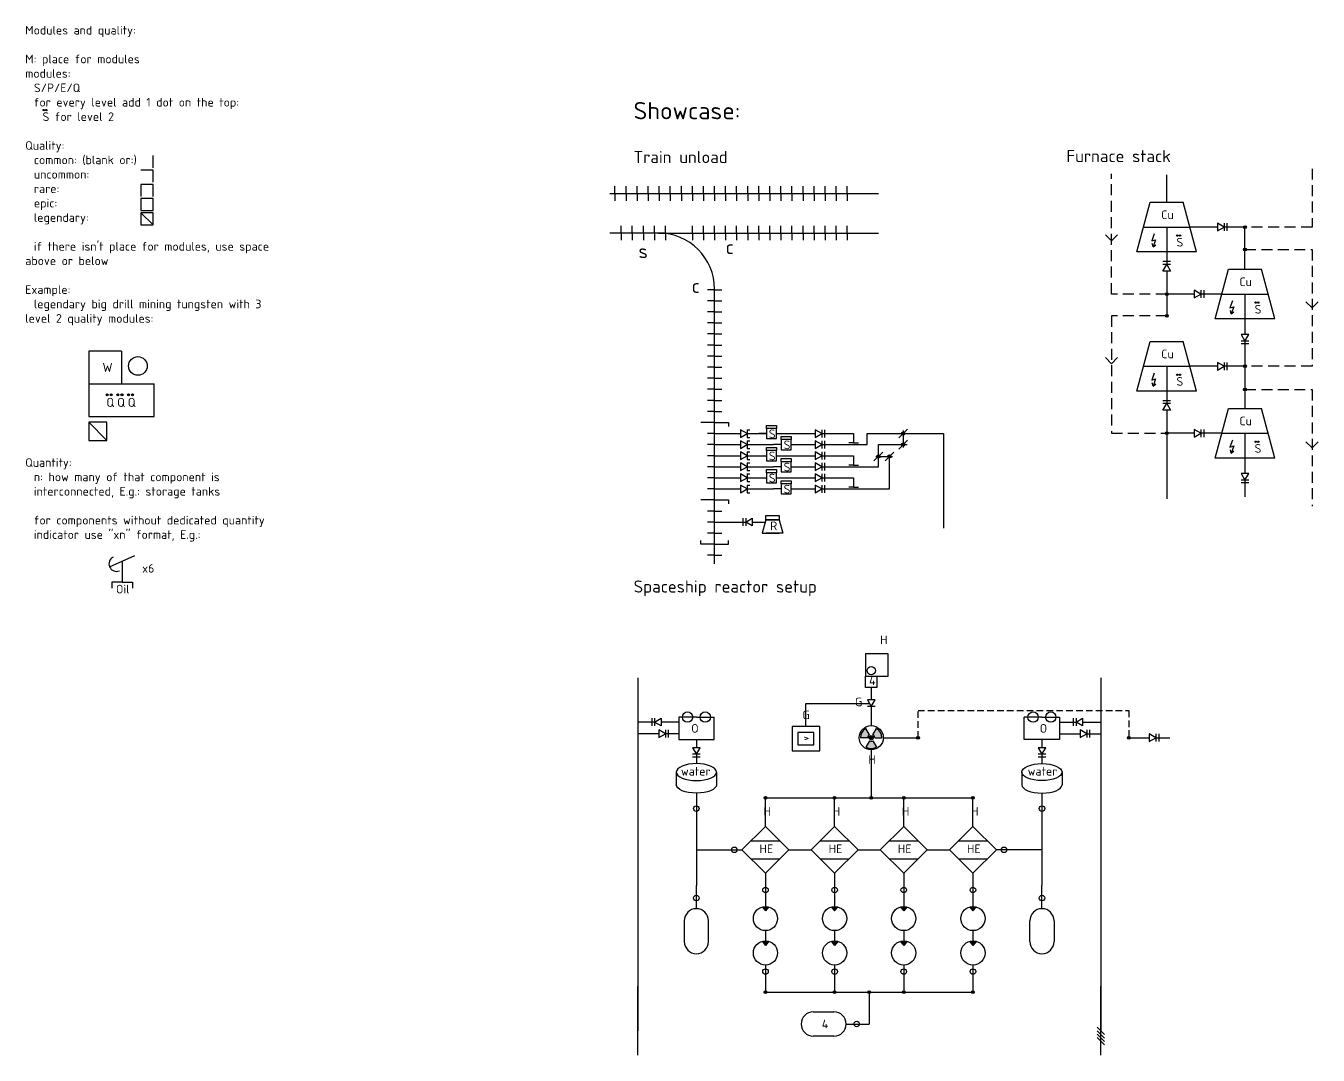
# Model space of a CAD drawing. Header units: millimetres. Extents: x 1893 to 2684, y 1864 to 2206.
# Drawn here: x 2310.5 to 2684.2, y 1893.6 to 2191.3 of the extents above; entities that cross this region are included whole.
import ezdxf

# ---------------------------------------------------------------- set-up
doc = ezdxf.new("R2010")
doc.units = ezdxf.units.MM
doc.linetypes.add('HIDDEN', pattern=[9.525, 6.35, -3.175])
doc.layers.add('Default', color=7, linetype='Continuous', lineweight=25)
doc.layers.add('Szaggatott', color=7, linetype='HIDDEN', lineweight=25)
doc.styles.get("Standard").update_dxf_attribs({"font": 'isocpeur.ttf'})

msp = doc.modelspace()

# ---------------------------------------------------------------- hatches: boundary and pattern name
at = {"layer": 'Default'}
h = msp.add_hatch(color=256, dxfattribs=at)
h.dxf.hatch_style = 1
h.paths.add_polyline_path([(2315.45, 2166.91, 1), (2315.85, 2166.91, 1)])
h = msp.add_hatch(color=256, dxfattribs=at)
h.dxf.hatch_style = 1
h.paths.add_polyline_path([(2316.24, 2166.91, 1), (2316.64, 2166.91, 1)])
h = msp.add_hatch(color=256, dxfattribs=at)
h.dxf.hatch_style = 1
h.paths.add_polyline_path([(2643.71, 2130.6, 1), (2643.31, 2130.6, 1)])
h = msp.add_hatch(color=256, dxfattribs=at)
h.dxf.hatch_style = 1
h.paths.add_polyline_path([(2644.5, 2130.6, 1), (2644.1, 2130.6, 1)])
h = msp.add_hatch(color=256, dxfattribs=at)
h.dxf.hatch_style = 1
h.paths.add_polyline_path([(2663.47, 2133.06, 1), (2662.67, 2133.06, 1)])
h = msp.add_hatch(color=256, dxfattribs=at)
h.dxf.hatch_style = 1
h.paths.add_polyline_path([(2663.47, 2126.59, 1), (2662.67, 2126.59, 1)])
h = msp.add_hatch(color=256, dxfattribs=at)
h.dxf.hatch_style = 1
h.paths.add_polyline_path([(2640.86, 2113.68, 1), (2640.06, 2113.68, 1)])
h = msp.add_hatch(color=256, dxfattribs=at)
h.dxf.hatch_style = 1
h.paths.add_polyline_path([(2666.33, 2111.22, 1), (2665.93, 2111.22, 1)])
h = msp.add_hatch(color=256, dxfattribs=at)
h.dxf.hatch_style = 1
h.paths.add_polyline_path([(2667.11, 2111.22, 1), (2666.71, 2111.22, 1)])
h = msp.add_hatch(color=256, dxfattribs=at)
h.dxf.hatch_style = 1
h.paths.add_polyline_path([(2640.86, 2107.39, 1), (2640.06, 2107.39, 1)])
h = msp.add_hatch(color=256, dxfattribs=at)
h.dxf.hatch_style = 1
h.paths.add_polyline_path([(2663.47, 2092.82, 1), (2662.67, 2092.82, 1)])
h = msp.add_hatch(color=256, dxfattribs=at)
h.dxf.hatch_style = 1
h.paths.add_polyline_path([(2643.71, 2090.36, 1), (2643.31, 2090.36, 1)])
h = msp.add_hatch(color=256, dxfattribs=at)
h.dxf.hatch_style = 1
h.paths.add_polyline_path([(2644.5, 2090.36, 1), (2644.1, 2090.36, 1)])
h = msp.add_hatch(color=256, dxfattribs=at)
h.dxf.hatch_style = 1
h.paths.add_polyline_path([(2663.47, 2086.1, 1), (2662.67, 2086.1, 1)])
h = msp.add_hatch(color=256, dxfattribs=at)
h.dxf.hatch_style = 1
h.paths.add_polyline_path([(2334.28, 2084.56, 1), (2333.68, 2084.56, 1)])
h = msp.add_hatch(color=256, dxfattribs=at)
h.dxf.hatch_style = 1
h.paths.add_polyline_path([(2335.45, 2084.56, 1), (2334.85, 2084.56, 1)])
h = msp.add_hatch(color=256, dxfattribs=at)
h.dxf.hatch_style = 1
h.paths.add_polyline_path([(2337.41, 2084.56, 1), (2336.81, 2084.56, 1)])
h = msp.add_hatch(color=256, dxfattribs=at)
h.dxf.hatch_style = 1
h.paths.add_polyline_path([(2338.58, 2084.56, 1), (2337.98, 2084.56, 1)])
h = msp.add_hatch(color=256, dxfattribs=at)
h.dxf.hatch_style = 1
h.paths.add_polyline_path([(2340.47, 2084.56, 1), (2339.87, 2084.56, 1)])
h = msp.add_hatch(color=256, dxfattribs=at)
h.dxf.hatch_style = 1
h.paths.add_polyline_path([(2341.65, 2084.56, 1), (2341.05, 2084.56, 1)])
h = msp.add_hatch(color=256, dxfattribs=at)
h.dxf.hatch_style = 1
h.paths.add_polyline_path([(2564.68, 2073.35), (2564.2, 2073.35), (2563.87, 2073.01, 0.668179)])
h.paths.add_polyline_path([(2564.54, 2073.69), (2564.2, 2073.35), (2564.68, 2073.35, 0.198912)])
h.paths.add_polyline_path([(2564.54, 2073.69, 0.198912), (2564.2, 2073.83), (2564.2, 2073.35)])
h.paths.add_polyline_path([(2564.2, 2073.83, 0.414214), (2563.72, 2073.35), (2564.2, 2073.35)])
h.paths.add_polyline_path([(2564.2, 2073.35), (2563.72, 2073.35, 0.198912), (2563.87, 2073.01)])
h = msp.add_hatch(color=256, dxfattribs=at)
h.dxf.hatch_style = 1
h.paths.add_polyline_path([(2640.86, 2073.43, 1), (2640.06, 2073.43, 1)])
h = msp.add_hatch(color=256, dxfattribs=at)
h.dxf.hatch_style = 1
h.paths.add_polyline_path([(2666.33, 2070.97, 1), (2665.93, 2070.97, 1)])
h = msp.add_hatch(color=256, dxfattribs=at)
h.dxf.hatch_style = 1
h.paths.add_polyline_path([(2667.11, 2070.97, 1), (2666.71, 2070.97, 1)])
h = msp.add_hatch(color=256, dxfattribs=at)
h.dxf.hatch_style = 1
h.paths.add_polyline_path([(2557.52, 2066.73), (2557.04, 2066.73), (2556.7, 2066.39, 0.668179)])
h.paths.add_polyline_path([(2557.38, 2067.07), (2557.04, 2066.73), (2557.52, 2066.73, 0.198912)])
h.paths.add_polyline_path([(2557.38, 2067.07, 0.198912), (2557.04, 2067.21), (2557.04, 2066.73)])
h.paths.add_polyline_path([(2557.04, 2067.21, 0.414214), (2556.56, 2066.73), (2557.04, 2066.73)])
h.paths.add_polyline_path([(2557.04, 2066.73), (2556.56, 2066.73, 0.198912), (2556.7, 2066.39)])
h = msp.add_hatch(color=256, dxfattribs=at)
h.dxf.hatch_style = 1
h.paths.add_polyline_path([(2560.72, 2066.73), (2560.24, 2066.73), (2559.9, 2066.39, 0.668179)])
h.paths.add_polyline_path([(2560.58, 2067.07), (2560.24, 2066.73), (2560.72, 2066.73, 0.198912)])
h.paths.add_polyline_path([(2560.58, 2067.07, 0.198912), (2560.24, 2067.21), (2560.24, 2066.73)])
h.paths.add_polyline_path([(2560.24, 2067.21, 0.414214), (2559.76, 2066.73), (2560.24, 2066.73)])
h.paths.add_polyline_path([(2560.24, 2066.73), (2559.76, 2066.73, 0.198912), (2559.9, 2066.39)])
h = msp.add_hatch(color=256, dxfattribs=at)
h.dxf.hatch_style = 1
h.paths.add_polyline_path([(2564.68, 2070.15), (2564.2, 2070.15), (2563.87, 2069.81, 0.668179)])
h.paths.add_polyline_path([(2564.54, 2070.49), (2564.2, 2070.15), (2564.68, 2070.15, 0.198912)])
h.paths.add_polyline_path([(2564.54, 2070.49, 0.198912), (2564.2, 2070.63), (2564.2, 2070.15)])
h.paths.add_polyline_path([(2564.2, 2070.63, 0.414214), (2563.72, 2070.15), (2564.2, 2070.15)])
h.paths.add_polyline_path([(2564.2, 2070.15), (2563.72, 2070.15, 0.198912), (2563.87, 2069.81)])
h = msp.add_hatch(color=256, dxfattribs=at)
h.dxf.hatch_style = 1
h.paths.add_polyline_path([(2553.43, 1988.07, 0.267949), (2551.88, 1985.39), (2553.98, 1985.39, -0.267949), (2554.48, 1986.25)])
h.paths.add_polyline_path([(2556.53, 1988.07), (2555.48, 1986.25, -0.131652), (2555.84, 1985.89, -0.131652), (2555.98, 1985.39), (2558.08, 1985.39, 0.131652), (2557.66, 1986.94, 0.131652)])
h.paths.add_polyline_path([(2555.48, 1984.52, -0.267949), (2554.48, 1984.52), (2553.43, 1982.7, 0.267949), (2556.53, 1982.7)])
h = msp.add_hatch(color=256, dxfattribs=at)
h.dxf.hatch_style = 1
h.paths.add_polyline_path([(2555.58, 1985.39, 1), (2554.38, 1985.39, 1)])
h = msp.add_hatch(color=256, dxfattribs=at)
h.dxf.hatch_style = 1
h.paths.add_polyline_path([(2568.92, 1985.39, 1), (2568.12, 1985.39, 1)])
h = msp.add_hatch(color=256, dxfattribs=at)
h.dxf.hatch_style = 1
h.paths.add_polyline_path([(2629.87, 1985.39, 1), (2629.07, 1985.39, 1)])
h = msp.add_hatch(color=256, dxfattribs=at)
h.dxf.hatch_style = 1
h.paths.add_polyline_path([(2524.79, 1968.01, 1), (2523.99, 1968.01, 1)])
h = msp.add_hatch(color=256, dxfattribs=at)
h.dxf.hatch_style = 1
h.paths.add_polyline_path([(2544.79, 1968.01, 1), (2543.99, 1968.01, 1)])
h = msp.add_hatch(color=256, dxfattribs=at)
h.dxf.hatch_style = 1
h.paths.add_polyline_path([(2555.38, 1968.01, 1), (2554.58, 1968.01, 1)])
h = msp.add_hatch(color=256, dxfattribs=at)
h.dxf.hatch_style = 1
h.paths.add_polyline_path([(2564.79, 1968.01, 1), (2563.99, 1968.01, 1)])
h = msp.add_hatch(color=256, dxfattribs=at)
h.dxf.hatch_style = 1
h.paths.add_polyline_path([(2584.79, 1968.01, 1), (2583.99, 1968.01, 1)])
h = msp.add_hatch(color=256, dxfattribs=at)
h.dxf.hatch_style = 1
h.paths.add_polyline_path([(2525.38, 1936.46, 0.145603), (2523.39, 1936.46), (2524.39, 1935.28)])
h = msp.add_hatch(color=256, dxfattribs=at)
h.dxf.hatch_style = 1
h.paths.add_polyline_path([(2545.38, 1936.46, 0.145603), (2543.39, 1936.46), (2544.39, 1935.28)])
h = msp.add_hatch(color=256, dxfattribs=at)
h.dxf.hatch_style = 1
h.paths.add_polyline_path([(2565.38, 1936.46, 0.145603), (2563.39, 1936.46), (2564.39, 1935.28)])
h = msp.add_hatch(color=256, dxfattribs=at)
h.dxf.hatch_style = 1
h.paths.add_polyline_path([(2585.38, 1936.46, 0.145603), (2583.39, 1936.46), (2584.39, 1935.28)])
h = msp.add_hatch(color=256, dxfattribs=at)
h.dxf.hatch_style = 1
h.paths.add_polyline_path([(2525.38, 1926.51, 0.145603), (2523.39, 1926.51), (2524.39, 1925.33)])
h = msp.add_hatch(color=256, dxfattribs=at)
h.dxf.hatch_style = 1
h.paths.add_polyline_path([(2545.38, 1926.51, 0.145603), (2543.39, 1926.51), (2544.39, 1925.33)])
h = msp.add_hatch(color=256, dxfattribs=at)
h.dxf.hatch_style = 1
h.paths.add_polyline_path([(2565.38, 1926.51, 0.145603), (2563.39, 1926.51), (2564.39, 1925.33)])
h = msp.add_hatch(color=256, dxfattribs=at)
h.dxf.hatch_style = 1
h.paths.add_polyline_path([(2585.38, 1926.51, 0.145603), (2583.39, 1926.51), (2584.39, 1925.33)])
h = msp.add_hatch(color=256, dxfattribs=at)
h.dxf.hatch_style = 1
h.paths.add_polyline_path([(2524.79, 1911.84, 1), (2523.99, 1911.84, 1)])
h = msp.add_hatch(color=256, dxfattribs=at)
h.dxf.hatch_style = 1
h.paths.add_polyline_path([(2544.79, 1911.84, 1), (2543.99, 1911.84, 1)])
h = msp.add_hatch(color=256, dxfattribs=at)
h.dxf.hatch_style = 1
h.paths.add_polyline_path([(2554.79, 1911.84, 1), (2553.99, 1911.84, 1)])
h = msp.add_hatch(color=256, dxfattribs=at)
h.dxf.hatch_style = 1
h.paths.add_polyline_path([(2564.79, 1911.84, 1), (2563.99, 1911.84, 1)])
h = msp.add_hatch(color=256, dxfattribs=at)
h.dxf.hatch_style = 1
h.paths.add_polyline_path([(2584.79, 1911.84, 1), (2583.99, 1911.84, 1)])

# ---------------------------------------------------------------- linework, layer by layer
for p, q in [((2640.46, 2140.26), (2640.46, 2148.2)), ((2479.38, 2142.77), (2557.07, 2142.77)), ((2480.86, 2142.77), (2480.86, 2144.85)), ((2480.86, 2142.77), (2480.86, 2140.69)), ((2484.06, 2142.77), (2484.06, 2144.85)), ((2484.06, 2142.77), (2484.06, 2144.85)), ((2484.06, 2142.77), (2484.06, 2140.69)), ((2484.06, 2142.77), (2484.06, 2140.69)), ((2487.26, 2142.77), (2487.26, 2144.85)), ((2487.26, 2142.77), (2487.26, 2140.69)), ((2490.46, 2142.77), (2490.46, 2144.85)), ((2490.46, 2142.77), (2490.46, 2144.85)), ((2490.46, 2142.77), (2490.46, 2140.69)), ((2490.46, 2142.77), (2490.46, 2140.69)), ((2493.66, 2142.77), (2493.66, 2144.85)), ((2493.66, 2142.77), (2493.66, 2140.69)), ((2496.86, 2142.77), (2496.86, 2144.85)), ((2496.86, 2142.77), (2496.86, 2144.85)), ((2496.86, 2142.77), (2496.86, 2140.69)), ((2496.86, 2142.77), (2496.86, 2140.69)), ((2500.06, 2142.77), (2500.06, 2144.85)), ((2500.06, 2142.77), (2500.06, 2140.69)), ((2503.26, 2142.77), (2503.26, 2144.85)), ((2503.26, 2142.77), (2503.26, 2144.85)), ((2503.26, 2142.77), (2503.26, 2140.69)), ((2503.26, 2142.77), (2503.26, 2140.69)), ((2506.46, 2142.77), (2506.46, 2144.85)), ((2506.46, 2142.77), (2506.46, 2140.69)), ((2509.66, 2142.77), (2509.66, 2144.85)), ((2509.66, 2142.77), (2509.66, 2144.85)), ((2509.66, 2142.77), (2509.66, 2140.69)), ((2509.66, 2142.77), (2509.66, 2140.69)), ((2512.86, 2142.77), (2512.86, 2144.85)), ((2512.86, 2142.77), (2512.86, 2140.69)), ((2516.06, 2142.77), (2516.06, 2144.85)), ((2516.06, 2142.77), (2516.06, 2144.85)), ((2516.06, 2142.77), (2516.06, 2140.69)), ((2516.06, 2142.77), (2516.06, 2140.69)), ((2519.26, 2142.77), (2519.26, 2144.85)), ((2519.26, 2142.77), (2519.26, 2140.69)), ((2522.46, 2142.77), (2522.46, 2144.85)), ((2522.46, 2142.77), (2522.46, 2144.85)), ((2522.46, 2142.77), (2522.46, 2140.69)), ((2522.46, 2142.77), (2522.46, 2140.69)), ((2525.66, 2142.77), (2525.66, 2144.85)), ((2525.66, 2142.77), (2525.66, 2140.69)), ((2528.86, 2142.77), (2528.86, 2144.85)), ((2528.86, 2142.77), (2528.86, 2144.85)), ((2528.86, 2142.77), (2528.86, 2140.69)), ((2528.86, 2142.77), (2528.86, 2140.69)), ((2532.06, 2142.77), (2532.06, 2144.85)), ((2532.06, 2142.77), (2532.06, 2140.69)), ((2535.26, 2142.77), (2535.26, 2144.85)), ((2535.26, 2142.77), (2535.26, 2144.85)), ((2535.26, 2142.77), (2535.26, 2140.69)), ((2535.26, 2142.77), (2535.26, 2140.69)), ((2538.46, 2142.77), (2538.46, 2144.85)), ((2538.46, 2142.77), (2538.46, 2140.69)), ((2541.66, 2142.77), (2541.66, 2144.85)), ((2541.66, 2142.77), (2541.66, 2144.85)), ((2541.66, 2142.77), (2541.66, 2140.69)), ((2541.66, 2142.77), (2541.66, 2140.69)), ((2544.86, 2142.77), (2544.86, 2144.85)), ((2544.86, 2142.77), (2544.86, 2140.69)), ((2548.06, 2142.77), (2548.06, 2144.85)), ((2548.06, 2142.77), (2548.06, 2140.69)), ((2631.82, 2125.86), (2635.68, 2140.26)), ((2649.1, 2125.86), (2645.24, 2140.26)), ((2343.77, 2137.2), (2347.27, 2133.7)), ((2493.44, 2131.34), (2479.38, 2131.34)), ((2482.67, 2131.34), (2482.67, 2133.42)), ((2482.67, 2131.34), (2482.67, 2129.26)), ((2485.87, 2131.34), (2485.87, 2133.42)), ((2485.87, 2131.34), (2485.87, 2129.26)), ((2489.07, 2131.34), (2489.07, 2133.42)), ((2489.07, 2131.34), (2489.07, 2133.42)), ((2489.07, 2131.34), (2489.07, 2129.26)), ((2489.07, 2131.34), (2489.07, 2129.26)), ((2492.27, 2131.34), (2492.27, 2133.42)), ((2492.27, 2131.34), (2492.27, 2133.42)), ((2492.27, 2131.34), (2492.27, 2129.26)), ((2492.27, 2131.34), (2492.27, 2129.26)), ((2493.44, 2131.34), (2557.07, 2131.34)), ((2495.47, 2131.34), (2495.47, 2133.42)), ((2495.47, 2131.34), (2495.47, 2133.42)), ((2495.47, 2131.34), (2495.47, 2129.26)), ((2495.47, 2131.34), (2495.47, 2129.26)), ((2503.26, 2131.34), (2503.26, 2133.42)), ((2503.26, 2131.34), (2503.26, 2129.26)), ((2506.46, 2131.34), (2506.46, 2133.42)), ((2506.46, 2131.34), (2506.46, 2129.26)), ((2509.66, 2131.34), (2509.66, 2133.42)), ((2509.66, 2131.34), (2509.66, 2129.26)), ((2512.86, 2131.34), (2512.86, 2133.42)), ((2512.86, 2131.34), (2512.86, 2129.26)), ((2516.06, 2131.34), (2516.06, 2133.42)), ((2516.06, 2131.34), (2516.06, 2133.42)), ((2516.06, 2131.34), (2516.06, 2129.26)), ((2516.06, 2131.34), (2516.06, 2129.26)), ((2519.26, 2131.34), (2519.26, 2133.42)), ((2519.26, 2131.34), (2519.26, 2129.26)), ((2522.46, 2131.34), (2522.46, 2133.42)), ((2522.46, 2131.34), (2522.46, 2133.42)), ((2522.46, 2131.34), (2522.46, 2129.26)), ((2522.46, 2131.34), (2522.46, 2129.26)), ((2525.66, 2131.34), (2525.66, 2133.42)), ((2525.66, 2131.34), (2525.66, 2129.26)), ((2528.86, 2131.34), (2528.86, 2133.42)), ((2528.86, 2131.34), (2528.86, 2133.42)), ((2528.86, 2131.34), (2528.86, 2129.26)), ((2528.86, 2131.34), (2528.86, 2129.26)), ((2532.06, 2131.34), (2532.06, 2133.42)), ((2532.06, 2131.34), (2532.06, 2129.26)), ((2535.26, 2131.34), (2535.26, 2133.42)), ((2535.26, 2131.34), (2535.26, 2133.42)), ((2535.26, 2131.34), (2535.26, 2129.26)), ((2535.26, 2131.34), (2535.26, 2129.26)), ((2538.46, 2131.34), (2538.46, 2133.42)), ((2538.46, 2131.34), (2538.46, 2129.26)), ((2541.66, 2131.34), (2541.66, 2133.42)), ((2541.66, 2131.34), (2541.66, 2133.42)), ((2541.66, 2131.34), (2541.66, 2129.26)), ((2541.66, 2131.34), (2541.66, 2129.26)), ((2544.86, 2131.34), (2544.86, 2133.42)), ((2544.86, 2131.34), (2544.86, 2129.26)), ((2548.06, 2131.34), (2548.06, 2133.42)), ((2548.06, 2131.34), (2548.06, 2129.26)), ((2624.48, 2129.09), (2622.71, 2130.86)), ((2624.48, 2129.09), (2626.25, 2130.86)), ((2633.75, 2133.06), (2647.17, 2133.06)), ((2634.31, 2133.06), (2646.61, 2133.06)), ((2636.85, 2131.11), (2636.13, 2129.06)), ((2640.46, 2133.06), (2640.46, 2125.86)), ((2655.12, 2133.06), (2647.17, 2133.06)), ((2657.04, 2134.17), (2657.04, 2131.96)), ((2663.07, 2133.06), (2657.04, 2133.06)), ((2657.84, 2134.17), (2657.84, 2131.96)), ((2663.07, 2120.88), (2663.07, 2133.46)), ((2636.13, 2129.06), (2637.2, 2129.39)), ((2636.49, 2127.34), (2636.27, 2128.29)), ((2637.2, 2129.39), (2636.49, 2127.34)), ((2636.49, 2127.34), (2637.25, 2127.95)), ((2641.57, 2123.08), (2639.35, 2123.08)), ((2640.46, 2125.86), (2640.46, 2122.28)), ((2641.57, 2122.28), (2639.35, 2122.28)), ((2640.46, 2120.36), (2640.46, 2113.68)), ((2654.43, 2106.48), (2658.29, 2120.88)), ((2671.71, 2106.48), (2667.85, 2120.88)), ((2509.66, 2114.95), (2507.58, 2114.95)), ((2509.66, 2084.58), (2509.66, 2115.12)), ((2509.66, 2114.95), (2511.74, 2114.95)), ((2648.41, 2113.68), (2640.46, 2113.68)), ((2640.46, 2113.68), (2640.46, 2107.39)), ((2650.33, 2114.79), (2650.33, 2112.57)), ((2656.36, 2113.68), (2650.33, 2113.68)), ((2651.13, 2114.79), (2651.13, 2112.57)), ((2656.36, 2113.68), (2669.78, 2113.68)), ((2656.92, 2113.68), (2669.22, 2113.68)), ((2663.07, 2113.68), (2663.07, 2106.48)), ((2509.66, 2111.75), (2507.58, 2111.75)), ((2509.66, 2108.55), (2507.58, 2108.55)), ((2509.66, 2108.55), (2507.58, 2108.55)), ((2509.66, 2108.55), (2507.58, 2108.55)), ((2509.66, 2111.75), (2511.74, 2111.75)), ((2509.66, 2108.55), (2511.74, 2108.55)), ((2509.66, 2108.55), (2511.74, 2108.55)), ((2509.66, 2108.55), (2511.74, 2108.55)), ((2659.46, 2111.73), (2658.74, 2109.67)), ((2658.74, 2109.67), (2659.82, 2110.01)), ((2659.1, 2107.95), (2658.89, 2108.9)), ((2659.82, 2110.01), (2659.1, 2107.95)), ((2659.1, 2107.95), (2659.86, 2108.56)), ((2682.47, 2109.7), (2680.7, 2111.47)), ((2682.47, 2109.7), (2684.24, 2111.47)), ((2509.66, 2105.35), (2507.58, 2105.35)), ((2509.66, 2105.35), (2511.74, 2105.35)), ((2663.07, 2106.48), (2663.07, 2102.03)), ((2509.66, 2102.15), (2507.58, 2102.15)), ((2509.66, 2102.15), (2511.74, 2102.15)), ((2338.1, 2097.16), (2338.1, 2087.71)), ((2509.66, 2098.95), (2507.58, 2098.95)), ((2509.66, 2098.95), (2507.58, 2098.95)), ((2509.66, 2098.95), (2511.74, 2098.95)), ((2509.66, 2098.95), (2511.74, 2098.95)), ((2631.82, 2085.62), (2635.68, 2100.02)), ((2649.1, 2085.62), (2645.24, 2100.02)), ((2664.18, 2100.11), (2661.96, 2100.11)), ((2664.18, 2099.31), (2661.96, 2099.31)), ((2663.07, 2100.11), (2663.07, 2080.63)), ((2509.66, 2095.75), (2507.58, 2095.75)), ((2509.66, 2095.75), (2511.74, 2095.75)), ((2624.48, 2093.55), (2622.71, 2095.32)), ((2624.48, 2093.55), (2626.25, 2095.32)), ((2657.04, 2093.93), (2657.04, 2091.71)), ((2657.84, 2093.93), (2657.84, 2091.71)), ((2509.66, 2092.55), (2507.58, 2092.55)), ((2509.66, 2089.35), (2507.58, 2089.35)), ((2509.66, 2092.55), (2511.74, 2092.55)), ((2509.66, 2089.35), (2511.74, 2089.35)), ((2633.75, 2092.82), (2647.17, 2092.82)), ((2634.31, 2092.82), (2646.61, 2092.82)), ((2636.85, 2090.86), (2636.13, 2088.81)), ((2640.46, 2092.82), (2640.46, 2085.62)), ((2655.12, 2092.82), (2647.17, 2092.82)), ((2663.07, 2092.82), (2657.04, 2092.82)), ((2328.65, 2087.71), (2347.55, 2087.71)), ((2509.66, 2086.15), (2507.58, 2086.15)), ((2509.66, 2086.15), (2507.58, 2086.15)), ((2509.66, 2086.15), (2511.74, 2086.15)), ((2509.66, 2086.15), (2511.74, 2086.15)), ((2636.13, 2088.81), (2637.2, 2089.15)), ((2636.49, 2087.09), (2636.27, 2088.04)), ((2637.2, 2089.15), (2636.49, 2087.09)), ((2636.49, 2087.09), (2637.25, 2087.7)), ((2640.46, 2085.62), (2640.46, 2082.03)), ((2509.66, 2082.95), (2507.58, 2082.95)), ((2509.66, 2035.67), (2509.66, 2084.58)), ((2509.66, 2082.95), (2511.74, 2082.95)), ((2641.57, 2082.83), (2639.35, 2082.83)), ((2641.57, 2082.03), (2639.35, 2082.03)), ((2328.65, 2078.26), (2347.55, 2078.26)), ((2509.66, 2079.75), (2507.58, 2079.75)), ((2509.66, 2079.75), (2511.74, 2079.75)), ((2640.46, 2080.11), (2640.46, 2054.45)), ((2654.43, 2066.23), (2658.29, 2080.63)), ((2671.71, 2066.23), (2667.85, 2080.63)), ((2328.65, 2076.64), (2333.9, 2071.39)), ((2509.66, 2076.55), (2505.66, 2076.55)), ((2509.66, 2076.55), (2507.58, 2076.55)), ((2509.66, 2076.55), (2513.66, 2076.55)), ((2509.66, 2076.55), (2511.74, 2076.55)), ((2513.66, 2076.55), (2513.66, 2075.43)), ((2519.08, 2074.46), (2519.08, 2072.24)), ((2519.08, 2074.46), (2519.88, 2074.46)), ((2524.66, 2074.81), (2524.66, 2075.71)), ((2524.66, 2075.71), (2527.58, 2075.71)), ((2527.58, 2075.71), (2527.58, 2074.81)), ((2540.66, 2074.46), (2540.66, 2072.24)), ((2541.46, 2074.46), (2541.46, 2072.24)), ((2562.93, 2072.08), (2565.48, 2074.62)), ((2650.33, 2074.54), (2650.33, 2072.32)), ((2651.13, 2074.54), (2651.13, 2072.32)), ((2509.66, 2073.35), (2507.58, 2073.35)), ((2509.66, 2073.35), (2507.58, 2073.35)), ((2509.66, 2073.35), (2511.74, 2073.35)), ((2509.66, 2073.35), (2511.74, 2073.35)), ((2509.66, 2073.35), (2517.16, 2073.35)), ((2519.08, 2073.35), (2524.66, 2073.35)), ((2519.08, 2072.24), (2519.88, 2072.24)), ((2519.08, 2071.26), (2519.08, 2069.04)), ((2519.08, 2071.26), (2519.88, 2071.26)), ((2524.66, 2073.35), (2522.45, 2073.35)), ((2527.58, 2073.35), (2538.74, 2073.35)), ((2528.94, 2071.61), (2528.94, 2072.51)), ((2528.94, 2072.51), (2531.87, 2072.51)), ((2531.87, 2072.51), (2531.87, 2071.61)), ((2540.66, 2073.35), (2549.9, 2073.35)), ((2540.66, 2071.26), (2540.66, 2069.04)), ((2541.46, 2071.26), (2541.46, 2069.04)), ((2549.9, 2073.35), (2549.9, 2070.64)), ((2553.84, 2070.15), (2553.84, 2073.35)), ((2553.84, 2073.35), (2567.57, 2073.35)), ((2562.93, 2068.88), (2565.48, 2071.42)), ((2564.2, 2074.23), (2564.2, 2069.29)), ((2567.57, 2073.35), (2575.88, 2073.35)), ((2575.88, 2073.35), (2575.88, 2045.99)), ((2648.41, 2073.43), (2640.46, 2073.43)), ((2656.36, 2073.43), (2650.33, 2073.43)), ((2656.36, 2073.43), (2669.78, 2073.43)), ((2656.92, 2073.43), (2669.22, 2073.43)), ((2659.46, 2071.48), (2658.74, 2069.42)), ((2663.07, 2073.43), (2663.07, 2066.23)), ((2682.47, 2069.21), (2680.7, 2070.98)), ((2682.47, 2069.21), (2684.24, 2070.98)), ((2509.66, 2070.15), (2507.58, 2070.15)), ((2509.66, 2070.15), (2507.58, 2070.15)), ((2509.66, 2066.95), (2507.58, 2066.95)), ((2509.66, 2070.15), (2511.74, 2070.15)), ((2509.66, 2070.15), (2511.74, 2070.15)), ((2509.66, 2066.95), (2511.74, 2066.95)), ((2509.66, 2066.95), (2517.16, 2066.95)), ((2511.74, 2070.15), (2517.16, 2070.15)), ((2519.08, 2070.15), (2526.74, 2070.15)), ((2519.08, 2069.04), (2519.88, 2069.04)), ((2519.08, 2068.06), (2519.08, 2065.84)), ((2519.08, 2068.06), (2519.88, 2068.06)), ((2519.08, 2066.95), (2524.66, 2066.95)), ((2524.66, 2068.41), (2524.66, 2069.31)), ((2524.66, 2069.31), (2527.58, 2069.31)), ((2528.94, 2070.15), (2526.74, 2070.15)), ((2527.58, 2069.31), (2527.58, 2068.41)), ((2527.58, 2066.95), (2538.74, 2066.95)), ((2531.87, 2070.15), (2538.74, 2070.15)), ((2540.66, 2070.15), (2553.84, 2070.15)), ((2540.66, 2068.06), (2540.66, 2065.84)), ((2540.66, 2066.95), (2549.9, 2066.95)), ((2541.46, 2068.06), (2541.46, 2065.84)), ((2549.9, 2070.64), (2548.54, 2070.64)), ((2549.9, 2070.64), (2551.26, 2070.64)), ((2549.9, 2066.95), (2549.9, 2064.24)), ((2555.77, 2065.46), (2558.31, 2068)), ((2557.04, 2063.75), (2557.04, 2070.15)), ((2557.04, 2070.15), (2565.34, 2070.15)), ((2558.97, 2065.46), (2561.52, 2068)), ((2658.74, 2069.42), (2659.82, 2069.76)), ((2659.1, 2067.71), (2658.89, 2068.65)), ((2659.82, 2069.76), (2659.1, 2067.71)), ((2659.1, 2067.71), (2659.86, 2068.31)), ((2509.66, 2063.75), (2507.58, 2063.75)), ((2509.66, 2063.75), (2511.74, 2063.75)), ((2511.74, 2063.75), (2517.16, 2063.75)), ((2519.08, 2065.84), (2519.88, 2065.84)), ((2519.08, 2064.86), (2519.08, 2062.64)), ((2519.08, 2064.86), (2519.88, 2064.86)), ((2519.08, 2063.75), (2526.74, 2063.75)), ((2528.94, 2063.75), (2526.74, 2063.75)), ((2528.94, 2065.21), (2528.94, 2066.11)), ((2528.94, 2066.11), (2531.87, 2066.11)), ((2531.87, 2066.11), (2531.87, 2065.21)), ((2531.87, 2063.75), (2538.74, 2063.75)), ((2540.66, 2064.86), (2540.66, 2062.64)), ((2540.66, 2063.75), (2557.04, 2063.75)), ((2541.46, 2064.86), (2541.46, 2062.64)), ((2549.9, 2064.24), (2548.54, 2064.24)), ((2549.9, 2064.24), (2551.26, 2064.24)), ((2556.27, 2066.73), (2561.09, 2066.73)), ((2560.24, 2057.35), (2560.24, 2066.73)), ((2663.07, 2066.23), (2663.07, 2061.78)), ((2509.66, 2060.55), (2507.58, 2060.55)), ((2509.66, 2060.55), (2507.58, 2060.55)), ((2509.66, 2060.55), (2511.74, 2060.55)), ((2509.66, 2060.55), (2511.74, 2060.55)), ((2509.66, 2060.55), (2517.16, 2060.55)), ((2519.08, 2062.64), (2519.88, 2062.64)), ((2519.08, 2061.66), (2519.08, 2059.44)), ((2519.08, 2061.66), (2519.88, 2061.66)), ((2519.08, 2060.55), (2524.66, 2060.55)), ((2519.08, 2059.44), (2519.88, 2059.44)), ((2524.66, 2062.01), (2524.66, 2062.91)), ((2524.66, 2062.91), (2527.58, 2062.91)), ((2527.58, 2062.91), (2527.58, 2062.01)), ((2527.58, 2060.55), (2538.74, 2060.55)), ((2528.94, 2058.81), (2528.94, 2059.71)), ((2528.94, 2059.71), (2531.87, 2059.71)), ((2531.87, 2059.71), (2531.87, 2058.81)), ((2540.66, 2061.66), (2540.66, 2059.44)), ((2540.66, 2060.55), (2549.9, 2060.55)), ((2541.46, 2061.66), (2541.46, 2059.44)), ((2549.9, 2060.55), (2549.9, 2057.84)), ((2664.18, 2059.86), (2661.96, 2059.86)), ((2663.07, 2059.86), (2663.07, 2055.04)), ((2509.66, 2057.35), (2507.58, 2057.35)), ((2509.66, 2057.35), (2507.58, 2057.35)), ((2509.66, 2057.35), (2511.74, 2057.35)), ((2509.66, 2057.35), (2511.74, 2057.35)), ((2511.74, 2057.35), (2517.16, 2057.35)), ((2519.08, 2058.46), (2519.08, 2056.24)), ((2519.08, 2058.46), (2519.88, 2058.46)), ((2519.08, 2057.35), (2526.74, 2057.35)), ((2519.08, 2056.24), (2519.88, 2056.24)), ((2528.94, 2057.35), (2526.74, 2057.35)), ((2531.87, 2057.35), (2538.74, 2057.35)), ((2540.66, 2058.46), (2540.66, 2056.24)), ((2540.66, 2057.35), (2560.24, 2057.35)), ((2541.46, 2058.46), (2541.46, 2056.24)), ((2549.9, 2057.84), (2548.54, 2057.84)), ((2549.9, 2057.84), (2551.26, 2057.84)), ((2557.04, 2057.35), (2560.24, 2057.35)), ((2664.18, 2059.06), (2661.96, 2059.06)), ((2509.66, 2054.15), (2505.66, 2054.15)), ((2509.66, 2054.15), (2507.58, 2054.15)), ((2509.66, 2054.15), (2511.74, 2054.15)), ((2509.66, 2054.15), (2513.66, 2054.15)), ((2513.66, 2054.15), (2513.66, 2053.03)), ((2509.66, 2050.95), (2507.58, 2050.95)), ((2509.66, 2050.95), (2507.58, 2050.95)), ((2509.66, 2050.95), (2511.74, 2050.95)), ((2509.66, 2050.95), (2511.74, 2050.95)), ((2517.87, 2048.86), (2517.87, 2046.64)), ((2518.67, 2048.86), (2518.67, 2046.64)), ((2524.48, 2048.42), (2524.48, 2049.62)), ((2524.48, 2049.62), (2528.38, 2049.62)), ((2528.38, 2049.62), (2528.38, 2048.42)), ((2509.66, 2047.75), (2507.58, 2047.75)), ((2509.66, 2047.75), (2507.58, 2047.75)), ((2509.66, 2044.55), (2507.58, 2044.55)), ((2509.66, 2047.75), (2511.74, 2047.75)), ((2509.66, 2047.75), (2511.74, 2047.75)), ((2509.66, 2044.55), (2511.74, 2044.55)), ((2511.74, 2047.75), (2518.67, 2047.75)), ((2520.59, 2047.75), (2524.3, 2047.75)), ((2505.66, 2041.35), (2505.66, 2042.47)), ((2509.66, 2041.35), (2505.66, 2041.35)), ((2509.66, 2041.35), (2507.58, 2041.35)), ((2509.66, 2041.35), (2511.74, 2041.35)), ((2509.66, 2041.35), (2513.66, 2041.35)), ((2513.66, 2041.35), (2513.66, 2042.47)), ((2334.71, 2034.77), (2342, 2038.07)), ((2509.66, 2038.15), (2507.58, 2038.15)), ((2509.66, 2038.15), (2511.74, 2038.15)), ((2338.35, 2036.42), (2338.35, 2030.42)), ((2338.35, 2030.42), (2335.35, 2030.42)), ((2335.35, 2030.42), (2335.35, 2028.62)), ((2338.35, 2030.42), (2341.35, 2030.42)), ((2341.35, 2030.42), (2341.35, 2028.62)), ((2487.43, 2002.69), (2487.43, 1982.69)), ((2487.43, 2002.69), (2487.43, 1900.59)), ((2554.98, 1999.91), (2554.98, 1996.32)), ((2621.34, 2002.69), (2621.34, 1982.69)), ((2621.34, 2002.69), (2621.34, 1900.59)), ((2536.08, 1988.62), (2536.08, 1995.28)), ((2536.08, 1995.28), (2554.47, 1995.28)), ((2556.08, 1994.4), (2553.87, 1994.4)), ((2554.98, 1994.4), (2554.98, 1988.89)), ((2492.34, 1989.92), (2487.43, 1989.92)), ((2491.54, 1991.03), (2491.54, 1988.81)), ((2492.34, 1991.03), (2492.34, 1988.81)), ((2499.29, 1989.92), (2494.26, 1989.92)), ((2504.41, 1991.36), (2509.53, 1991.36)), ((2604.36, 1991.36), (2599.24, 1991.36)), ((2609.48, 1989.92), (2614.21, 1989.92)), ((2613.41, 1991.03), (2613.41, 1988.81)), ((2614.21, 1991.03), (2614.21, 1988.81)), ((2616.13, 1989.92), (2621.34, 1989.92)), ((2493.55, 1986.52), (2487.43, 1986.52)), ((2495.47, 1987.63), (2495.47, 1985.41)), ((2499.29, 1986.52), (2495.47, 1986.52)), ((2496.27, 1987.63), (2496.27, 1985.41)), ((2504.41, 1984.86), (2504.41, 1982.51)), ((2553.98, 1985.39), (2551.88, 1985.39)), ((2554.48, 1986.25), (2553.43, 1988.07)), ((2555.48, 1986.25), (2556.53, 1988.07)), ((2555.98, 1985.39), (2558.08, 1985.39)), ((2558.48, 1985.39), (2568.52, 1985.39)), ((2604.36, 1984.86), (2604.36, 1982.51)), ((2609.48, 1986.52), (2615.41, 1986.52)), ((2617.33, 1987.63), (2617.33, 1985.41)), ((2617.33, 1986.52), (2621.34, 1986.52)), ((2618.13, 1987.63), (2618.13, 1985.41)), ((2629.47, 1985.39), (2635.4, 1985.39)), ((2637.32, 1986.49), (2637.32, 1984.28)), ((2637.32, 1985.39), (2641.33, 1985.39)), ((2638.12, 1986.49), (2638.12, 1984.28)), ((2554.48, 1984.52), (2553.43, 1982.7)), ((2554.98, 1981.89), (2554.98, 1968.01)), ((2555.48, 1984.52), (2556.53, 1982.7)), ((2505.52, 1980.59), (2503.3, 1980.59)), ((2505.52, 1979.79), (2503.3, 1979.79)), ((2504.41, 1980.59), (2504.41, 1977.9)), ((2605.47, 1980.59), (2603.25, 1980.59)), ((2605.47, 1979.79), (2603.25, 1979.79)), ((2604.36, 1980.59), (2604.36, 1977.9)), ((2498.61, 1975.45), (2498.61, 1971.81)), ((2510.21, 1975.45), (2510.21, 1971.81)), ((2598.56, 1975.45), (2598.56, 1971.81)), ((2610.16, 1975.45), (2610.16, 1971.81)), ((2504.41, 1969.35), (2504.41, 1952.97)), ((2524.39, 1959.76), (2524.39, 1968.01)), ((2524.39, 1968.01), (2584.39, 1968.01)), ((2544.39, 1959.76), (2544.39, 1968.01)), ((2564.39, 1959.76), (2564.39, 1968.01)), ((2584.39, 1959.76), (2584.39, 1968.01)), ((2604.36, 1969.35), (2604.36, 1952.97)), ((2520.19, 1955.56), (2528.58, 1955.56)), ((2540.19, 1955.56), (2548.58, 1955.56)), ((2560.19, 1955.56), (2568.58, 1955.56)), ((2580.19, 1955.56), (2588.58, 1955.56)), ((2504.41, 1952.97), (2517.6, 1952.97)), ((2504.41, 1952.97), (2504.41, 1942.62)), ((2531.17, 1952.97), (2537.6, 1952.97)), ((2551.17, 1952.97), (2557.6, 1952.97)), ((2571.17, 1952.97), (2577.6, 1952.97)), ((2604.36, 1952.97), (2591.17, 1952.97)), ((2604.36, 1952.97), (2604.36, 1942.62)), ((2520.19, 1950.38), (2528.58, 1950.38)), ((2540.19, 1950.38), (2548.58, 1950.38)), ((2560.19, 1950.38), (2568.58, 1950.38)), ((2580.19, 1950.38), (2588.58, 1950.38)), ((2524.39, 1946.18), (2524.39, 1935.28)), ((2544.39, 1946.18), (2544.39, 1935.28)), ((2564.39, 1946.18), (2564.39, 1935.28)), ((2584.39, 1946.18), (2584.39, 1935.28)), ((2504.41, 1935.94), (2504.41, 1942.62)), ((2604.36, 1935.94), (2604.36, 1942.62)), ((2523.39, 1936.46), (2524.39, 1935.28)), ((2525.38, 1936.46), (2524.39, 1935.28)), ((2543.39, 1936.46), (2544.39, 1935.28)), ((2545.38, 1936.46), (2544.39, 1935.28)), ((2563.39, 1936.46), (2564.39, 1935.28)), ((2565.38, 1936.46), (2564.39, 1935.28)), ((2583.39, 1936.46), (2584.39, 1935.28)), ((2585.38, 1936.46), (2584.39, 1935.28)), ((2500.91, 1932.44), (2500.91, 1926.44)), ((2507.91, 1926.44), (2507.91, 1932.44)), ((2600.86, 1926.44), (2600.86, 1932.44)), ((2607.86, 1932.44), (2607.86, 1926.44)), ((2524.39, 1929.6), (2524.39, 1926.66)), ((2544.39, 1929.6), (2544.39, 1926.66)), ((2564.39, 1929.6), (2564.39, 1926.66)), ((2584.39, 1929.6), (2584.39, 1926.66)), ((2523.39, 1926.51), (2524.39, 1925.33)), ((2525.38, 1926.51), (2524.39, 1925.33)), ((2524.39, 1925.75), (2524.39, 1925.33)), ((2543.39, 1926.51), (2544.39, 1925.33)), ((2545.38, 1926.51), (2544.39, 1925.33)), ((2544.39, 1925.75), (2544.39, 1925.33)), ((2563.39, 1926.51), (2564.39, 1925.33)), ((2565.38, 1926.51), (2564.39, 1925.33)), ((2564.39, 1925.75), (2564.39, 1925.33)), ((2583.39, 1926.51), (2584.39, 1925.33)), ((2585.38, 1926.51), (2584.39, 1925.33)), ((2584.39, 1925.75), (2584.39, 1925.33)), ((2524.39, 1919.66), (2524.39, 1911.84)), ((2544.39, 1919.66), (2544.39, 1911.84)), ((2564.39, 1919.66), (2564.39, 1911.84)), ((2584.39, 1919.66), (2584.39, 1911.84)), ((2487.43, 1893.59), (2487.43, 1913.59)), ((2487.43, 1893.59), (2487.43, 1913.59)), ((2524.39, 1911.84), (2584.39, 1911.84)), ((2554.39, 1911.84), (2554.39, 1902.6)), ((2621.34, 1893.59), (2621.34, 1913.59)), ((2621.34, 1893.59), (2621.34, 1913.59)), ((2538.21, 1906.1), (2544.21, 1906.1)), ((2547.71, 1902.6), (2554.39, 1902.6)), ((2544.21, 1899.1), (2538.21, 1899.1)), ((2620.28, 1901.65), (2622.4, 1899.53)), ((2620.28, 1901.65), (2622.4, 1899.53)), ((2620.28, 1900.65), (2622.4, 1898.53)), ((2620.28, 1900.65), (2622.4, 1898.53)), ((2620.28, 1899.65), (2622.4, 1897.53)), ((2620.28, 1899.65), (2622.4, 1897.53)), ((2620.28, 1898.65), (2622.4, 1896.53)), ((2620.28, 1898.65), (2622.4, 1896.53))]:
    msp.add_line(p, q, dxfattribs=at)
for points in [[(2347.27, 2150.22), (2347.27, 2153.72)], [(2347.27, 2146.01), (2347.27, 2149.51), (2343.77, 2149.51)], [(2347.27, 2141.89), (2347.27, 2145.39), (2343.77, 2145.39), (2343.77, 2141.89)], [(2635.68, 2140.26), (2645.24, 2140.26)], [(2649.1, 2125.86), (2631.82, 2125.86)], [(2658.29, 2120.88), (2667.85, 2120.88)], [(2671.71, 2106.48), (2654.43, 2106.48)], [(2338.1, 2097.16), (2328.65, 2097.16), (2328.65, 2078.26), (2347.55, 2078.26), (2347.55, 2087.71)], [(2635.68, 2100.02), (2645.24, 2100.02)], [(2649.1, 2085.62), (2631.82, 2085.62)], [(2658.29, 2080.63), (2667.85, 2080.63)], [(2671.71, 2066.23), (2654.43, 2066.23)], [(2528.38, 2048.42), (2524.48, 2048.42), (2523.42, 2044.52), (2528.38, 2044.52)], [(2524.48, 2048.42), (2528.38, 2048.42), (2529.44, 2044.52), (2524.48, 2044.52)], [(2504.41, 1991.36), (2499.29, 1991.36), (2499.29, 1984.86), (2509.53, 1984.86), (2509.53, 1991.36)], [(2604.36, 1991.36), (2609.48, 1991.36), (2609.48, 1984.86), (2599.24, 1984.86), (2599.24, 1991.36)]]:
    msp.add_lwpolyline(points, dxfattribs=at)
for points in [[(2343.77, 2137.82), (2347.27, 2137.82), (2347.27, 2141.32), (2343.77, 2141.32)], [(2343.77, 2133.7), (2347.27, 2133.7), (2347.27, 2137.2), (2343.77, 2137.2)], [(2657.04, 2133.06), (2655.12, 2134.17), (2655.12, 2131.96)], [(2640.46, 2122.28), (2641.57, 2120.36), (2639.35, 2120.36)], [(2650.33, 2113.68), (2648.41, 2114.79), (2648.41, 2112.57)], [(2663.07, 2100.11), (2664.18, 2102.03), (2661.96, 2102.03)], [(2657.04, 2092.82), (2655.12, 2093.93), (2655.12, 2091.71)], [(2640.46, 2082.03), (2641.57, 2080.11), (2639.35, 2080.11)], [(2328.65, 2071.39), (2333.9, 2071.39), (2333.9, 2076.64), (2328.65, 2076.64)], [(2519.08, 2073.35), (2517.16, 2074.46), (2517.16, 2072.24)], [(2524.66, 2071.89), (2527.58, 2071.89), (2527.58, 2074.81), (2524.66, 2074.81)], [(2540.66, 2073.35), (2538.74, 2074.46), (2538.74, 2072.24)], [(2650.33, 2073.43), (2648.41, 2074.54), (2648.41, 2072.32)], [(2519.08, 2070.15), (2517.16, 2071.26), (2517.16, 2069.04)], [(2528.94, 2068.69), (2531.87, 2068.69), (2531.87, 2071.61), (2528.94, 2071.61)], [(2540.66, 2070.15), (2538.74, 2071.26), (2538.74, 2069.04)], [(2519.08, 2066.95), (2517.16, 2068.06), (2517.16, 2065.84)], [(2524.66, 2065.49), (2527.58, 2065.49), (2527.58, 2068.41), (2524.66, 2068.41)], [(2540.66, 2066.95), (2538.74, 2068.06), (2538.74, 2065.84)], [(2519.08, 2063.75), (2517.16, 2064.86), (2517.16, 2062.64)], [(2528.94, 2062.29), (2531.87, 2062.29), (2531.87, 2065.21), (2528.94, 2065.21)], [(2540.66, 2063.75), (2538.74, 2064.86), (2538.74, 2062.64)], [(2519.08, 2060.55), (2517.16, 2061.66), (2517.16, 2059.44)], [(2524.66, 2059.09), (2527.58, 2059.09), (2527.58, 2062.01), (2524.66, 2062.01)], [(2540.66, 2060.55), (2538.74, 2061.66), (2538.74, 2059.44)], [(2663.07, 2059.86), (2664.18, 2061.78), (2661.96, 2061.78)], [(2519.08, 2057.35), (2517.16, 2058.46), (2517.16, 2056.24)], [(2528.94, 2055.89), (2531.87, 2055.89), (2531.87, 2058.81), (2528.94, 2058.81)], [(2540.66, 2057.35), (2538.74, 2058.46), (2538.74, 2056.24)], [(2518.67, 2047.75), (2520.59, 2048.86), (2520.59, 2046.64)], [(2553.35, 2003.16), (2559.85, 2003.16), (2559.85, 2009.66), (2553.35, 2009.66)], [(2553.35, 2003.16), (2556.6, 2003.16), (2556.6, 1999.91), (2553.35, 1999.91)], [(2554.98, 1994.4), (2556.08, 1996.32), (2553.87, 1996.32)], [(2492.34, 1989.92), (2494.26, 1991.03), (2494.26, 1988.81)], [(2532.08, 1981.62), (2540.08, 1981.62), (2540.08, 1988.62), (2532.08, 1988.62)], [(2614.21, 1989.92), (2616.13, 1991.03), (2616.13, 1988.81)], [(2495.47, 1986.52), (2493.55, 1987.63), (2493.55, 1985.41)], [(2533.78, 1983.32), (2538.38, 1983.32), (2538.38, 1986.92), (2533.78, 1986.92)], [(2617.33, 1986.52), (2615.41, 1987.63), (2615.41, 1985.41)], [(2637.32, 1985.39), (2635.4, 1986.49), (2635.4, 1984.28)], [(2504.41, 1980.59), (2505.52, 1982.51), (2503.3, 1982.51)], [(2604.36, 1980.59), (2605.47, 1982.51), (2603.25, 1982.51)], [(2524.39, 1946.18), (2531.17, 1952.97), (2524.39, 1959.76), (2517.6, 1952.97)], [(2544.39, 1946.18), (2551.17, 1952.97), (2544.39, 1959.76), (2537.6, 1952.97)], [(2564.39, 1946.18), (2571.17, 1952.97), (2564.39, 1959.76), (2557.6, 1952.97)], [(2584.39, 1946.18), (2591.17, 1952.97), (2584.39, 1959.76), (2577.6, 1952.97)]]:
    msp.add_lwpolyline(points, close=True, dxfattribs=at)
for centre, radius in [((2315.65, 2166.91), 0.2), ((2315.65, 2166.91), 0.2), ((2316.44, 2166.91), 0.2), ((2316.44, 2166.91), 0.2), ((2643.51, 2130.6), 0.2), ((2643.51, 2130.6), 0.2), ((2644.3, 2130.6), 0.2), ((2644.3, 2130.6), 0.2), ((2663.07, 2133.06), 0.4), ((2663.07, 2126.59), 0.4), ((2640.46, 2113.68), 0.4), ((2666.13, 2111.22), 0.2), ((2666.13, 2111.22), 0.2), ((2666.91, 2111.22), 0.2), ((2666.91, 2111.22), 0.2), ((2640.46, 2107.39), 0.4), ((2342.89, 2092.9), 2.7), ((2663.07, 2092.82), 0.4), ((2643.51, 2090.36), 0.2), ((2643.51, 2090.36), 0.2), ((2644.3, 2090.36), 0.2), ((2644.3, 2090.36), 0.2), ((2663.07, 2086.1), 0.4), ((2333.98, 2084.56), 0.3), ((2333.98, 2084.56), 0.3), ((2335.15, 2084.56), 0.3), ((2335.15, 2084.56), 0.3), ((2337.11, 2084.56), 0.3), ((2337.11, 2084.56), 0.3), ((2338.28, 2084.56), 0.3), ((2338.28, 2084.56), 0.3), ((2340.17, 2084.56), 0.3), ((2340.17, 2084.56), 0.3), ((2341.35, 2084.56), 0.3), ((2341.35, 2084.56), 0.3), ((2564.2, 2073.35), 0.48), ((2640.46, 2073.43), 0.4), ((2666.13, 2070.97), 0.2), ((2666.13, 2070.97), 0.2), ((2666.91, 2070.97), 0.2), ((2666.91, 2070.97), 0.2), ((2557.04, 2066.73), 0.48), ((2560.24, 2066.73), 0.48), ((2564.2, 2070.15), 0.48), ((2554.98, 2004.79), 1.2), ((2501.85, 1991.36), 1.5), ((2506.97, 1991.36), 1.5), ((2601.8, 1991.36), 1.5), ((2606.92, 1991.36), 1.5), ((2554.98, 1985.39), 3.5), ((2554.98, 1985.39), 0.6), ((2568.52, 1985.39), 0.4), ((2629.47, 1985.39), 0.4), ((2524.39, 1968.01), 0.4), ((2544.39, 1968.01), 0.4), ((2554.98, 1968.01), 0.4), ((2564.39, 1968.01), 0.4), ((2584.39, 1968.01), 0.4), ((2504.41, 1964.9), 0.8), ((2604.36, 1964.9), 0.8), ((2515.37, 1952.97), 0.8), ((2593.4, 1952.97), 0.8), ((2524.39, 1941.34), 0.8), ((2544.39, 1941.34), 0.8), ((2564.39, 1941.34), 0.8), ((2584.39, 1941.34), 0.8), ((2504.41, 1939.02), 0.8), ((2524.39, 1933.1), 3.5), ((2544.39, 1933.1), 3.5), ((2564.39, 1933.1), 3.5), ((2584.39, 1933.1), 3.5), ((2604.36, 1939.02), 0.8), ((2524.39, 1923.16), 3.5), ((2544.39, 1923.16), 3.5), ((2564.39, 1923.16), 3.5), ((2584.39, 1923.16), 3.5), ((2524.39, 1917.75), 0.8), ((2544.39, 1917.75), 0.8), ((2564.39, 1917.75), 0.8), ((2584.39, 1917.75), 0.8), ((2524.39, 1911.84), 0.4), ((2544.39, 1911.84), 0.4), ((2554.39, 1911.84), 0.4), ((2564.39, 1911.84), 0.4), ((2584.39, 1911.84), 0.4), ((2550.79, 1902.6), 0.8)]:
    msp.add_circle(centre, radius, dxfattribs=at)
for centre, radius, start, end in [((2493.44, 2115.12), 16.22, 0, 90), ((2336.71, 2035.68), 2.2, 116.9231, 291.8044), ((2554.98, 1985.39), 3.1, 120, 180), ((2554.98, 1985.39), 1, 120, 180), ((2554.98, 1985.39), 1, 360, 60), ((2554.98, 1985.39), 3.1, 0, 60), ((2554.98, 1985.39), 3.1, 240, 300), ((2554.98, 1985.39), 1, 240, 300), ((2504.41, 1932.44), 3.5, 0, 180), ((2604.36, 1932.44), 3.5, 0, 180), ((2504.41, 1926.44), 3.5, 180, 0), ((2604.36, 1926.44), 3.5, 180, 0), ((2538.21, 1902.6), 3.5, 90, 270), ((2544.21, 1902.6), 3.5, 270, 90)]:
    msp.add_arc(centre, radius, start, end, dxfattribs=at)
at = {"layer": 'Default', "extrusion": (0, 0, -1)}
msp.add_ellipse((2504.41, 1975.45), major_axis=(-5.8, 0), ratio=0.423077, dxfattribs=at)
at = {"layer": 'Default'}
msp.add_ellipse((2604.36, 1975.45), major_axis=(5.8, 0), ratio=0.423077, dxfattribs=at)
at = {"layer": 'Default', "extrusion": (0, 0, -1)}
msp.add_ellipse((2504.41, 1971.81), major_axis=(-5.8, 0), ratio=0.423077, start_param=3.141593, end_param=6.283185, dxfattribs=at)
at = {"layer": 'Default'}
msp.add_ellipse((2604.36, 1971.81), major_axis=(5.8, 0), ratio=0.423077, start_param=3.141593, end_param=6.283185, dxfattribs=at)
at = {"layer": 'Szaggatott', "ltscale": 0.5}
for p, q in [((2682.47, 2149.95), (2682.47, 2133.06)), ((2624.48, 2113.68), (2624.48, 2148.42)), ((2682.47, 2133.06), (2663.07, 2133.06)), ((2663.07, 2126.59), (2682.47, 2126.59)), ((2682.47, 2126.59), (2682.47, 2092.82)), ((2640.46, 2113.68), (2624.48, 2113.68)), ((2624.48, 2107.39), (2624.48, 2073.43)), ((2640.46, 2107.39), (2624.48, 2107.39)), ((2682.47, 2092.82), (2663.07, 2092.82)), ((2663.07, 2086.1), (2682.47, 2086.1)), ((2682.47, 2086.1), (2682.47, 2052.32)), ((2624.48, 2073.43), (2640.46, 2073.43))]:
    msp.add_line(p, q, dxfattribs=at)
at = {"layer": 'Szaggatott', "ltscale": 0.3}
for p, q in [((2568.52, 1985.39), (2568.52, 1993.25)), ((2568.52, 1993.25), (2629.47, 1993.25)), ((2629.47, 1993.25), (2629.47, 1985.79))]:
    msp.add_line(p, q, dxfattribs=at)

# ---------------------------------------------------------------- texts
at = {"layer": 'Default'}
for s, width, gutter_width, heights, insert, char_height, attachment_point in [('Modules and quality:\\P\\PM: place for modules\\Pmodules:\\P\\pxi1;S/P/E/Q\\P\\pi-1,l2;for every level add 1 dot on the top:\\P\\pi2,l0;S for level 2\\P\\pi1;\\P\\pi0;Quality:\\P\\pi1;common: (blank or:)\\Puncommon:\\Prare:\\Pepic:\\Plegendary:\\P\\Pif there isn\'t place for modules, use space above or below\\P\\P\\pi0;Example:\\P\\pi1;legendary big drill mining tungsten with 3 level 2 quality modules:\\P\\P\\P\\P\\P\\P\\P\\P\\P\\P\\pi0;Quantity:\\P\\pl1;n: how many of that component is interconnected, E.g.: storage tanks\\P\\Pfor components without dedicated quantity indicator use "xn" format, E.g.:', 76.769, 12.5, [163.6], (2310.3, 2191.25), 2.5, 1), ('Showcase:\\P{\\H0.7x;\\PTrain unload}\\P\\P\\P\\P{\\H0.7x;\\P\\P\\P\\P\\P\\P\\P\\P\\P\\P\\P\\P\\P\\P\\P\\PSpaceship reactor setup}', 261.5759, 12.5, [303.21], (2486.26, 2169.23), 5, 1), ('Furnace stack', 52.169, 12.5, [0], (2611.44, 2155.34), 3.5, 1), ('Cu', 8.6054, 12.5, [0], (2638.85, 2137.87), 2.5, 1), ('s', 5.6813, 12.5, [0], (2487.65, 2128.08), 4, 1), ('c', 5.6813, 12.5, [0], (2512.86, 2129.26), 4, 1), ('S ', 8.6054, 12.5, [0], (2643.25, 2129.93), 2.5, 1), ('c', 5.6813, 12.5, [0], (2503.04, 2118.03), 4, 1), ('Cu', 8.6054, 12.5, [0], (2661.46, 2118.49), 2.5, 1), ('S ', 8.6054, 12.5, [0], (2665.86, 2110.54), 2.5, 1), ('Cu', 8.6054, 12.5, [0], (2638.85, 2097.63), 2.5, 1), ('W', 9.0357, 13.12, [0], (2332.64, 2093.8), 2.62, 1), ('S ', 8.6054, 12.5, [0], (2643.25, 2089.68), 2.5, 1), ('Q', 9.0357, 13.12, [0], (2333.74, 2083.68), 2.62, 1), ('Q', 9.0357, 13.12, [0], (2336.87, 2083.68), 2.62, 1), ('Q', 9.0357, 13.12, [0], (2339.93, 2083.68), 2.62, 1), ('Cu', 8.6054, 12.5, [0], (2661.46, 2078.24), 2.5, 1), ('S', 3.0183, 12.5, [0], (2525.35, 2074.53), 2.5, 1), ('S', 3.0183, 12.5, [0], (2529.64, 2071.33), 2.5, 1), ('S', 3.0183, 12.5, [0], (2525.35, 2068.13), 2.5, 1), ('S ', 8.6054, 12.5, [0], (2665.86, 2070.3), 2.5, 1), ('S', 3.0183, 12.5, [0], (2529.64, 2064.93), 2.5, 1), ('S', 3.0183, 12.5, [0], (2525.35, 2061.73), 2.5, 1), ('S', 3.0183, 12.5, [0], (2529.64, 2058.53), 2.5, 1), ('R', 3.0183, 12.5, [0], (2525.73, 2047.9), 2.5, 1), ('x6', 3.0183, 12.5, [0], (2344.12, 2035.63), 2.5, 1), ('Oil', 3.0183, 12.5, [0], (2336.55, 2029.62), 2.5, 1), ('H', 3.0183, 12.5, [0], (2557.56, 2014.94), 2.5, 1), ('4', 3.0183, 12.5, [0], (2554.35, 2003.13), 2.5, 1), ('G', 4.1942, 12.5, [0], (2550.29, 1997), 2.5, 1), ('G', 4.1942, 12.5, [0], (2535.09, 1993.25), 2.5, 1), ('O', 3.0183, 12.5, [0], (2505.07, 1989.33), 2.5, 3), ('O', 3.0183, 12.5, [0], (2603.7, 1989.33), 2.5, 1), ('>', 42.5669, 12.5, [2.5], (2535.4, 1986.69), 2.5, 1), ('H', 4.2795, 12.5, [0], (2554.12, 1980.32), 2.5, 1), ('water', 3.0183, 12.5, [0], (2508.53, 1976.94), 2.5, 3), ('water', 3.0183, 12.5, [0], (2600.24, 1976.94), 2.5, 1), ('H', 4.2795, 12.5, [0], (2523.84, 1965.34), 2.5, 1), ('H', 4.2795, 12.5, [0], (2543.84, 1965.34), 2.5, 1), ('H', 4.2795, 12.5, [0], (2563.84, 1965.34), 2.5, 1), ('H', 4.2795, 12.5, [0], (2583.84, 1965.34), 2.5, 1), ('HE', 3.0183, 12.5, [0], (2522.66, 1954.52), 2.5, 1), ('HE', 3.0183, 12.5, [0], (2542.66, 1954.52), 2.5, 1), ('HE', 3.0183, 12.5, [0], (2562.66, 1954.52), 2.5, 1), ('HE', 3.0183, 12.5, [0], (2582.66, 1954.52), 2.5, 1), ('4', 3.0183, 12.5, [0], (2540.68, 1903.84), 2.5, 1)]:
    msp.add_mtext_dynamic_manual_height_columns(s, width=width, gutter_width=gutter_width, heights=heights, dxfattribs=dict(at, insert=insert, char_height=char_height, attachment_point=attachment_point))

doc.saveas('drawing.dxf')
